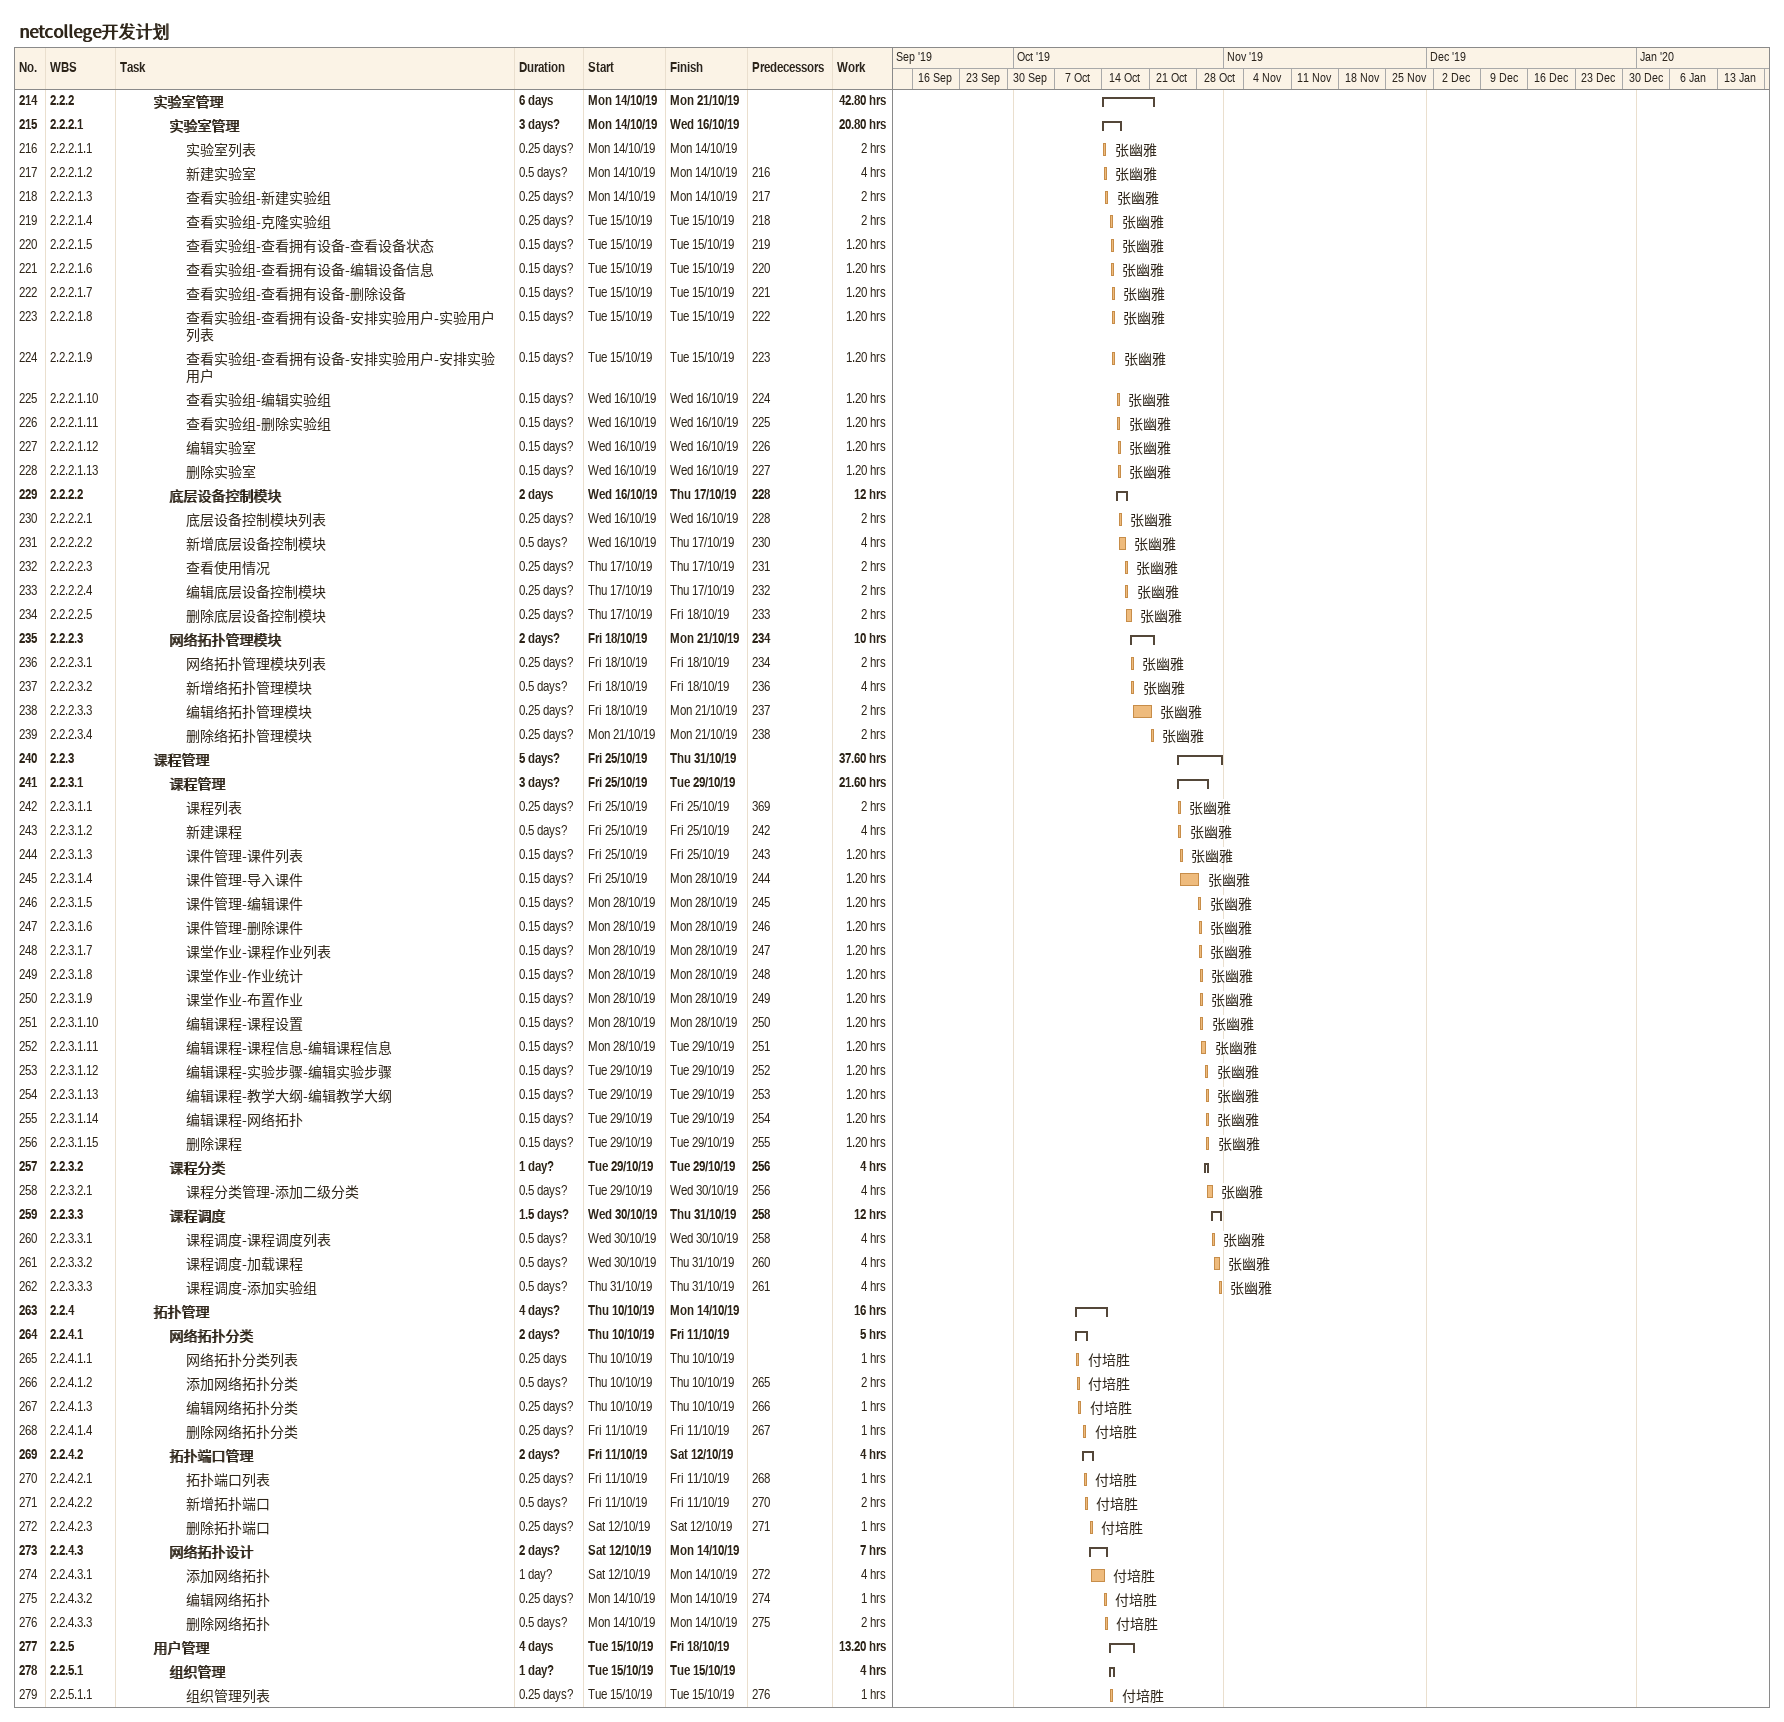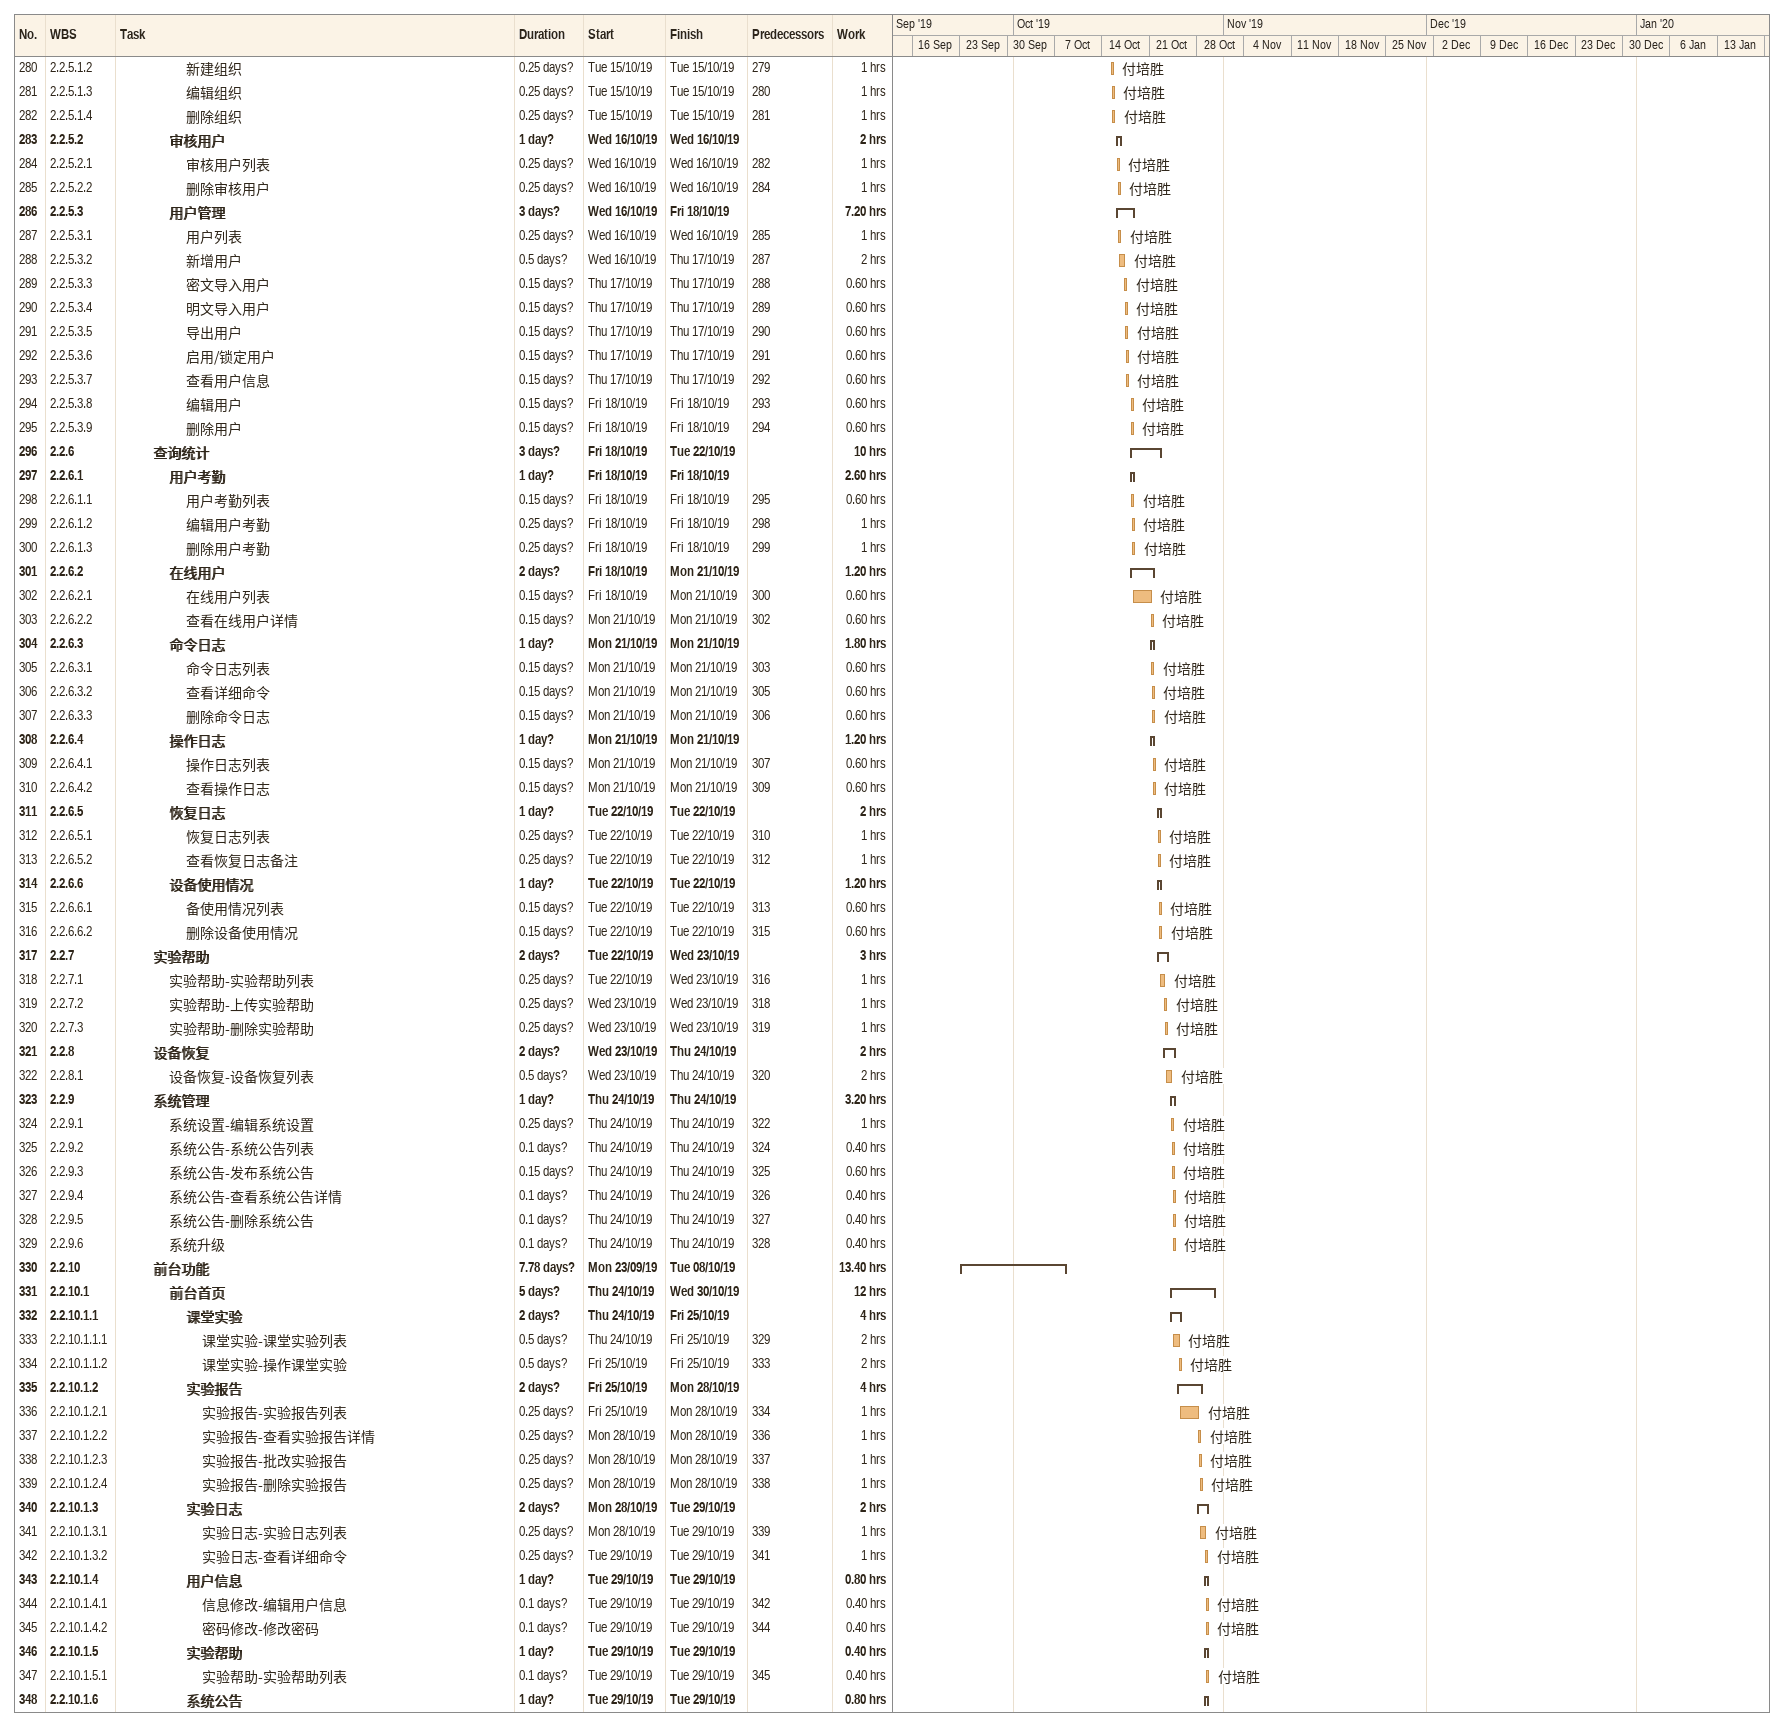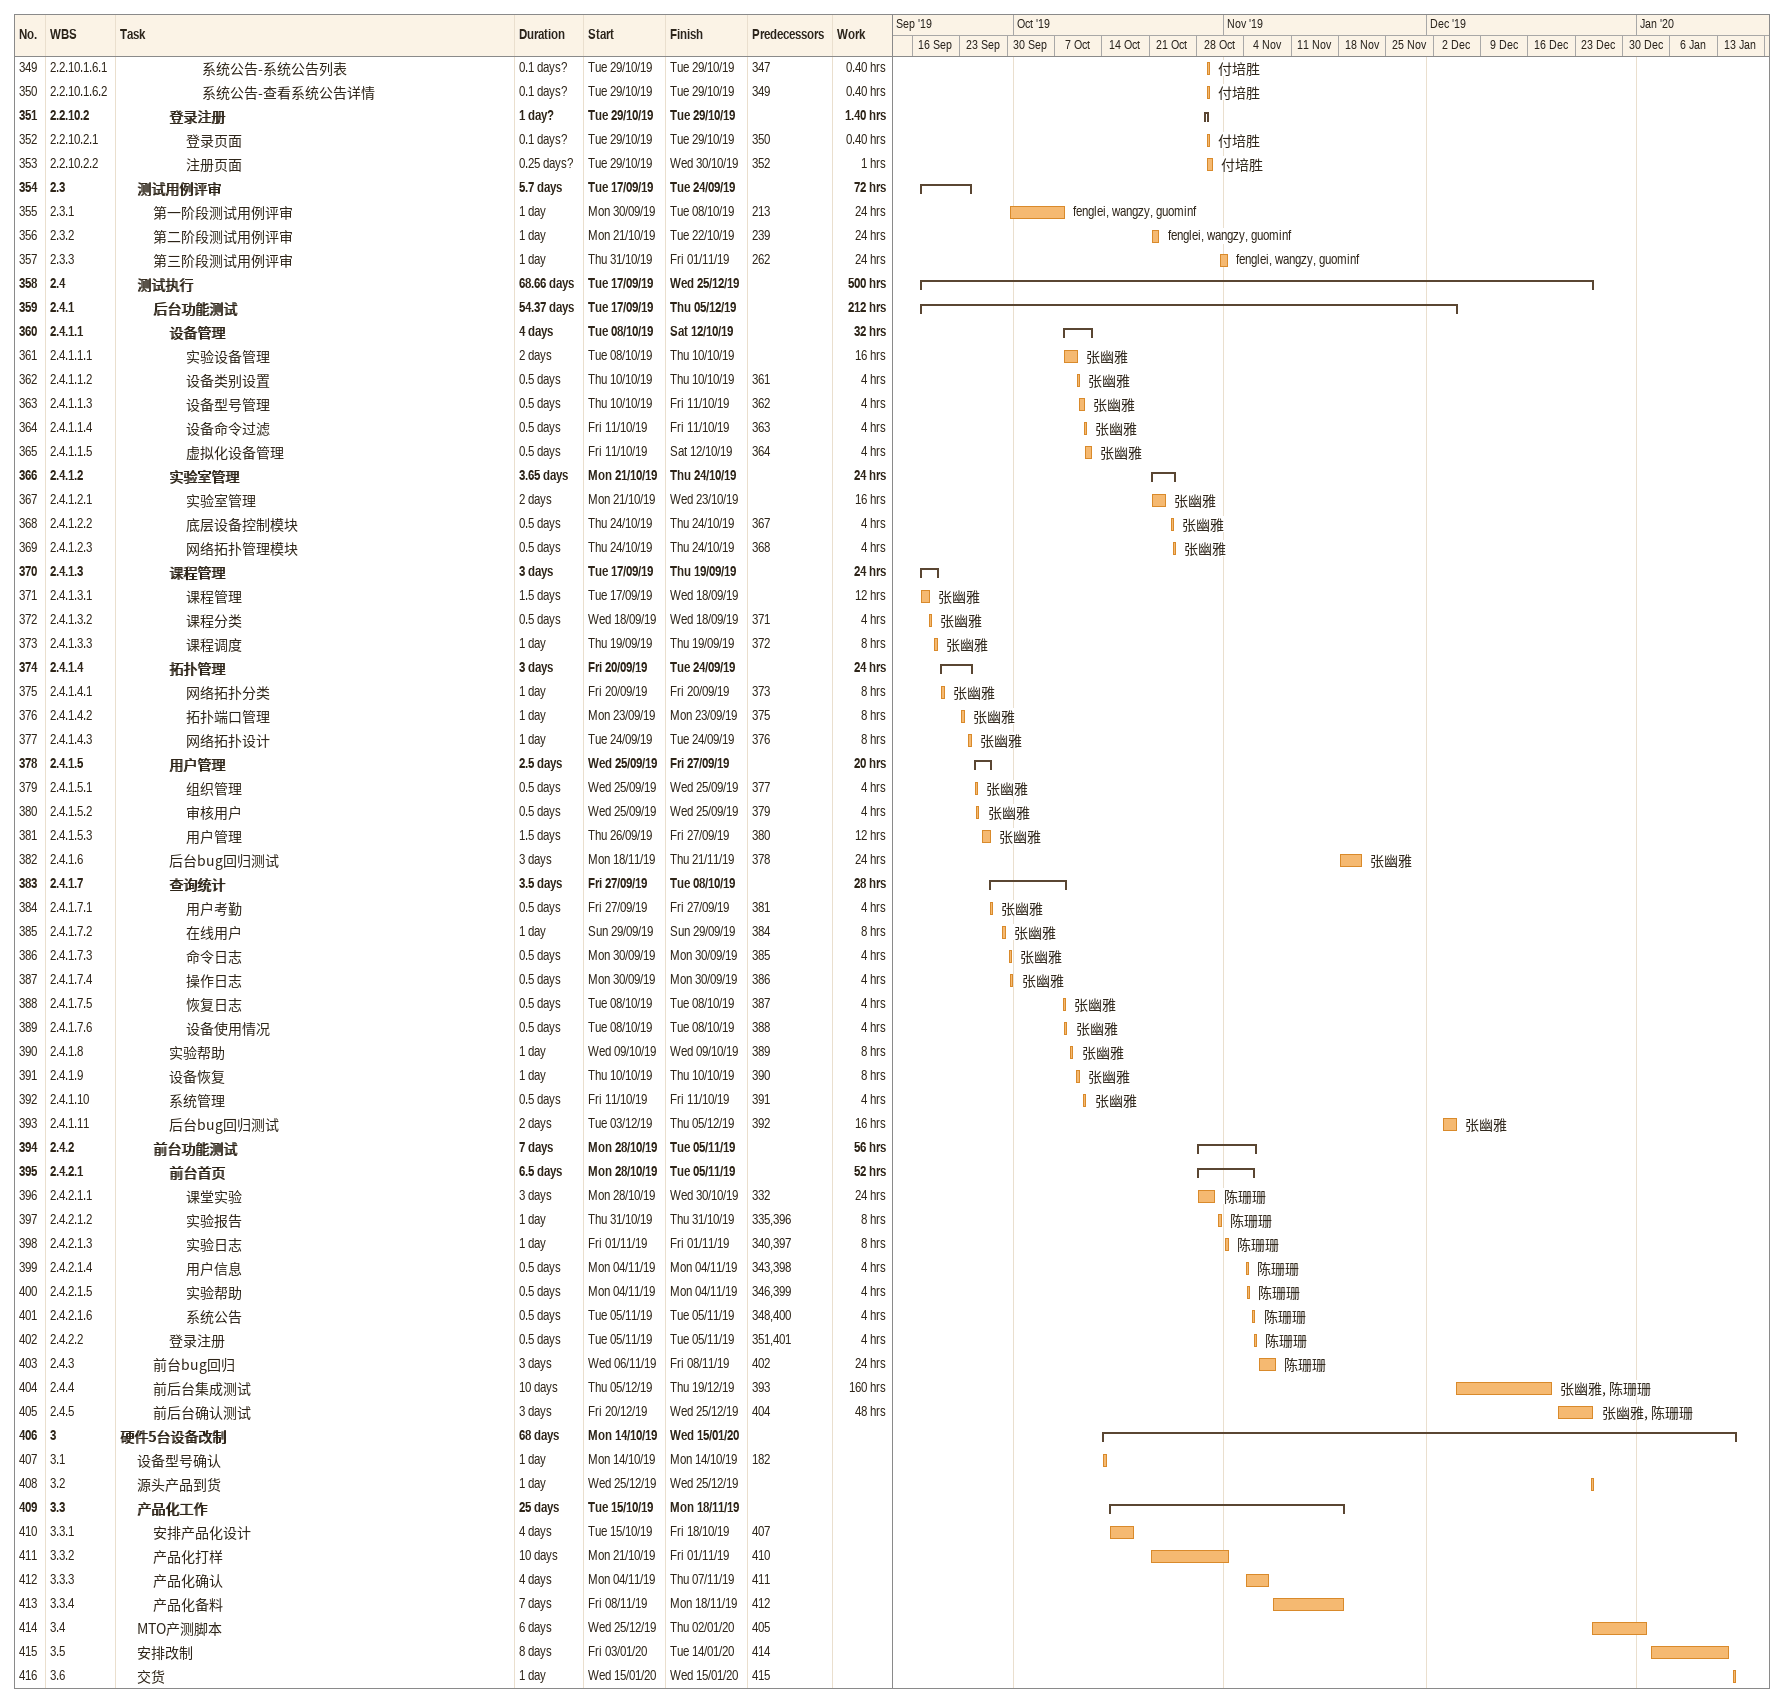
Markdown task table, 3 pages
netcollege开发计划

| ID | WBS | Task | Duration | Start | Finish | Predecessors | Resources | Work (h) |
|---|---|---|---|---|---|---|---|---|
| 214 | 2.2.2 | **实验室管理** | 6d | 2019-10-14 | 2019-10-21 |  |  | 42.80 |
| 215 | 2.2.2.1 | **实验室管理** | 3d? | 2019-10-14 | 2019-10-16 |  |  | 20.80 |
| 216 | 2.2.2.1.1 | 实验室列表 | 0.25d? | 2019-10-14 | 2019-10-14 |  | 张幽雅 | 2 |
| 217 | 2.2.2.1.2 | 新建实验室 | 0.5d? | 2019-10-14 | 2019-10-14 | 216 | 张幽雅 | 4 |
| 218 | 2.2.2.1.3 | 查看实验组-新建实验组 | 0.25d? | 2019-10-14 | 2019-10-14 | 217 | 张幽雅 | 2 |
| 219 | 2.2.2.1.4 | 查看实验组-克隆实验组 | 0.25d? | 2019-10-15 | 2019-10-15 | 218 | 张幽雅 | 2 |
| 220 | 2.2.2.1.5 | 查看实验组-查看拥有设备-查看设备状态 | 0.15d? | 2019-10-15 | 2019-10-15 | 219 | 张幽雅 | 1.20 |
| 221 | 2.2.2.1.6 | 查看实验组-查看拥有设备-编辑设备信息 | 0.15d? | 2019-10-15 | 2019-10-15 | 220 | 张幽雅 | 1.20 |
| 222 | 2.2.2.1.7 | 查看实验组-查看拥有设备-删除设备 | 0.15d? | 2019-10-15 | 2019-10-15 | 221 | 张幽雅 | 1.20 |
| 223 | 2.2.2.1.8 | 查看实验组-查看拥有设备-安排实验用户-实验用户列表 | 0.15d? | 2019-10-15 | 2019-10-15 | 222 | 张幽雅 | 1.20 |
| 224 | 2.2.2.1.9 | 查看实验组-查看拥有设备-安排实验用户-安排实验用户 | 0.15d? | 2019-10-15 | 2019-10-15 | 223 | 张幽雅 | 1.20 |
| 225 | 2.2.2.1.10 | 查看实验组-编辑实验组 | 0.15d? | 2019-10-16 | 2019-10-16 | 224 | 张幽雅 | 1.20 |
| 226 | 2.2.2.1.11 | 查看实验组-删除实验组 | 0.15d? | 2019-10-16 | 2019-10-16 | 225 | 张幽雅 | 1.20 |
| 227 | 2.2.2.1.12 | 编辑实验室 | 0.15d? | 2019-10-16 | 2019-10-16 | 226 | 张幽雅 | 1.20 |
| 228 | 2.2.2.1.13 | 删除实验室 | 0.15d? | 2019-10-16 | 2019-10-16 | 227 | 张幽雅 | 1.20 |
| 229 | 2.2.2.2 | **底层设备控制模块** | 2d | 2019-10-16 | 2019-10-17 | 228 |  | 12 |
| 230 | 2.2.2.2.1 | 底层设备控制模块列表 | 0.25d? | 2019-10-16 | 2019-10-16 | 228 | 张幽雅 | 2 |
| 231 | 2.2.2.2.2 | 新增底层设备控制模块 | 0.5d? | 2019-10-16 | 2019-10-17 | 230 | 张幽雅 | 4 |
| 232 | 2.2.2.2.3 | 查看使用情况 | 0.25d? | 2019-10-17 | 2019-10-17 | 231 | 张幽雅 | 2 |
| 233 | 2.2.2.2.4 | 编辑底层设备控制模块 | 0.25d? | 2019-10-17 | 2019-10-17 | 232 | 张幽雅 | 2 |
| 234 | 2.2.2.2.5 | 删除底层设备控制模块 | 0.25d? | 2019-10-17 | 2019-10-18 | 233 | 张幽雅 | 2 |
| 235 | 2.2.2.3 | **网络拓扑管理模块** | 2d? | 2019-10-18 | 2019-10-21 | 234 |  | 10 |
| 236 | 2.2.2.3.1 | 网络拓扑管理模块列表 | 0.25d? | 2019-10-18 | 2019-10-18 | 234 | 张幽雅 | 2 |
| 237 | 2.2.2.3.2 | 新增络拓扑管理模块 | 0.5d? | 2019-10-18 | 2019-10-18 | 236 | 张幽雅 | 4 |
| 238 | 2.2.2.3.3 | 编辑络拓扑管理模块 | 0.25d? | 2019-10-18 | 2019-10-21 | 237 | 张幽雅 | 2 |
| 239 | 2.2.2.3.4 | 删除络拓扑管理模块 | 0.25d? | 2019-10-21 | 2019-10-21 | 238 | 张幽雅 | 2 |
| 240 | 2.2.3 | **课程管理** | 5d? | 2019-10-25 | 2019-10-31 |  |  | 37.60 |
| 241 | 2.2.3.1 | **课程管理** | 3d? | 2019-10-25 | 2019-10-29 |  |  | 21.60 |
| 242 | 2.2.3.1.1 | 课程列表 | 0.25d? | 2019-10-25 | 2019-10-25 | 369 | 张幽雅 | 2 |
| 243 | 2.2.3.1.2 | 新建课程 | 0.5d? | 2019-10-25 | 2019-10-25 | 242 | 张幽雅 | 4 |
| 244 | 2.2.3.1.3 | 课件管理-课件列表 | 0.15d? | 2019-10-25 | 2019-10-25 | 243 | 张幽雅 | 1.20 |
| 245 | 2.2.3.1.4 | 课件管理-导入课件 | 0.15d? | 2019-10-25 | 2019-10-28 | 244 | 张幽雅 | 1.20 |
| 246 | 2.2.3.1.5 | 课件管理-编辑课件 | 0.15d? | 2019-10-28 | 2019-10-28 | 245 | 张幽雅 | 1.20 |
| 247 | 2.2.3.1.6 | 课件管理-删除课件 | 0.15d? | 2019-10-28 | 2019-10-28 | 246 | 张幽雅 | 1.20 |
| 248 | 2.2.3.1.7 | 课堂作业-课程作业列表 | 0.15d? | 2019-10-28 | 2019-10-28 | 247 | 张幽雅 | 1.20 |
| 249 | 2.2.3.1.8 | 课堂作业-作业统计 | 0.15d? | 2019-10-28 | 2019-10-28 | 248 | 张幽雅 | 1.20 |
| 250 | 2.2.3.1.9 | 课堂作业-布置作业 | 0.15d? | 2019-10-28 | 2019-10-28 | 249 | 张幽雅 | 1.20 |
| 251 | 2.2.3.1.10 | 编辑课程-课程设置 | 0.15d? | 2019-10-28 | 2019-10-28 | 250 | 张幽雅 | 1.20 |
| 252 | 2.2.3.1.11 | 编辑课程-课程信息-编辑课程信息 | 0.15d? | 2019-10-28 | 2019-10-29 | 251 | 张幽雅 | 1.20 |
| 253 | 2.2.3.1.12 | 编辑课程-实验步骤-编辑实验步骤 | 0.15d? | 2019-10-29 | 2019-10-29 | 252 | 张幽雅 | 1.20 |
| 254 | 2.2.3.1.13 | 编辑课程-教学大纲-编辑教学大纲 | 0.15d? | 2019-10-29 | 2019-10-29 | 253 | 张幽雅 | 1.20 |
| 255 | 2.2.3.1.14 | 编辑课程-网络拓扑 | 0.15d? | 2019-10-29 | 2019-10-29 | 254 | 张幽雅 | 1.20 |
| 256 | 2.2.3.1.15 | 删除课程 | 0.15d? | 2019-10-29 | 2019-10-29 | 255 | 张幽雅 | 1.20 |
| 257 | 2.2.3.2 | **课程分类** | 1d? | 2019-10-29 | 2019-10-29 | 256 |  | 4 |
| 258 | 2.2.3.2.1 | 课程分类管理-添加二级分类 | 0.5d? | 2019-10-29 | 2019-10-30 | 256 | 张幽雅 | 4 |
| 259 | 2.2.3.3 | **课程调度** | 1.5d? | 2019-10-30 | 2019-10-31 | 258 |  | 12 |
| 260 | 2.2.3.3.1 | 课程调度-课程调度列表 | 0.5d? | 2019-10-30 | 2019-10-30 | 258 | 张幽雅 | 4 |
| 261 | 2.2.3.3.2 | 课程调度-加载课程 | 0.5d? | 2019-10-30 | 2019-10-31 | 260 | 张幽雅 | 4 |
| 262 | 2.2.3.3.3 | 课程调度-添加实验组 | 0.5d? | 2019-10-31 | 2019-10-31 | 261 | 张幽雅 | 4 |
| 263 | 2.2.4 | **拓扑管理** | 4d? | 2019-10-10 | 2019-10-14 |  |  | 16 |
| 264 | 2.2.4.1 | **网络拓扑分类** | 2d? | 2019-10-10 | 2019-10-11 |  |  | 5 |
| 265 | 2.2.4.1.1 | 网络拓扑分类列表 | 0.25d | 2019-10-10 | 2019-10-10 |  | 付培胜 | 1 |
| 266 | 2.2.4.1.2 | 添加网络拓扑分类 | 0.5d? | 2019-10-10 | 2019-10-10 | 265 | 付培胜 | 2 |
| 267 | 2.2.4.1.3 | 编辑网络拓扑分类 | 0.25d? | 2019-10-10 | 2019-10-10 | 266 | 付培胜 | 1 |
| 268 | 2.2.4.1.4 | 删除网络拓扑分类 | 0.25d? | 2019-10-11 | 2019-10-11 | 267 | 付培胜 | 1 |
| 269 | 2.2.4.2 | **拓扑端口管理** | 2d? | 2019-10-11 | 2019-10-12 |  |  | 4 |
| 270 | 2.2.4.2.1 | 拓扑端口列表 | 0.25d? | 2019-10-11 | 2019-10-11 | 268 | 付培胜 | 1 |
| 271 | 2.2.4.2.2 | 新增拓扑端口 | 0.5d? | 2019-10-11 | 2019-10-11 | 270 | 付培胜 | 2 |
| 272 | 2.2.4.2.3 | 删除拓扑端口 | 0.25d? | 2019-10-12 | 2019-10-12 | 271 | 付培胜 | 1 |
| 273 | 2.2.4.3 | **网络拓扑设计** | 2d? | 2019-10-12 | 2019-10-14 |  |  | 7 |
| 274 | 2.2.4.3.1 | 添加网络拓扑 | 1d? | 2019-10-12 | 2019-10-14 | 272 | 付培胜 | 4 |
| 275 | 2.2.4.3.2 | 编辑网络拓扑 | 0.25d? | 2019-10-14 | 2019-10-14 | 274 | 付培胜 | 1 |
| 276 | 2.2.4.3.3 | 删除网络拓扑 | 0.5d? | 2019-10-14 | 2019-10-14 | 275 | 付培胜 | 2 |
| 277 | 2.2.5 | **用户管理** | 4d | 2019-10-15 | 2019-10-18 |  |  | 13.20 |
| 278 | 2.2.5.1 | **组织管理** | 1d? | 2019-10-15 | 2019-10-15 |  |  | 4 |
| 279 | 2.2.5.1.1 | 组织管理列表 | 0.25d? | 2019-10-15 | 2019-10-15 | 276 | 付培胜 | 1 |
| 280 | 2.2.5.1.2 | 新建组织 | 0.25d? | 2019-10-15 | 2019-10-15 | 279 | 付培胜 | 1 |
| 281 | 2.2.5.1.3 | 编辑组织 | 0.25d? | 2019-10-15 | 2019-10-15 | 280 | 付培胜 | 1 |
| 282 | 2.2.5.1.4 | 删除组织 | 0.25d? | 2019-10-15 | 2019-10-15 | 281 | 付培胜 | 1 |
| 283 | 2.2.5.2 | **审核用户** | 1d? | 2019-10-16 | 2019-10-16 |  |  | 2 |
| 284 | 2.2.5.2.1 | 审核用户列表 | 0.25d? | 2019-10-16 | 2019-10-16 | 282 | 付培胜 | 1 |
| 285 | 2.2.5.2.2 | 删除审核用户 | 0.25d? | 2019-10-16 | 2019-10-16 | 284 | 付培胜 | 1 |
| 286 | 2.2.5.3 | **用户管理** | 3d? | 2019-10-16 | 2019-10-18 |  |  | 7.20 |
| 287 | 2.2.5.3.1 | 用户列表 | 0.25d? | 2019-10-16 | 2019-10-16 | 285 | 付培胜 | 1 |
| 288 | 2.2.5.3.2 | 新增用户 | 0.5d? | 2019-10-16 | 2019-10-17 | 287 | 付培胜 | 2 |
| 289 | 2.2.5.3.3 | 密文导入用户 | 0.15d? | 2019-10-17 | 2019-10-17 | 288 | 付培胜 | 0.60 |
| 290 | 2.2.5.3.4 | 明文导入用户 | 0.15d? | 2019-10-17 | 2019-10-17 | 289 | 付培胜 | 0.60 |
| 291 | 2.2.5.3.5 | 导出用户 | 0.15d? | 2019-10-17 | 2019-10-17 | 290 | 付培胜 | 0.60 |
| 292 | 2.2.5.3.6 | 启用/锁定用户 | 0.15d? | 2019-10-17 | 2019-10-17 | 291 | 付培胜 | 0.60 |
| 293 | 2.2.5.3.7 | 查看用户信息 | 0.15d? | 2019-10-17 | 2019-10-17 | 292 | 付培胜 | 0.60 |
| 294 | 2.2.5.3.8 | 编辑用户 | 0.15d? | 2019-10-18 | 2019-10-18 | 293 | 付培胜 | 0.60 |
| 295 | 2.2.5.3.9 | 删除用户 | 0.15d? | 2019-10-18 | 2019-10-18 | 294 | 付培胜 | 0.60 |
| 296 | 2.2.6 | **查询统计** | 3d? | 2019-10-18 | 2019-10-22 |  |  | 10 |
| 297 | 2.2.6.1 | **用户考勤** | 1d? | 2019-10-18 | 2019-10-18 |  |  | 2.60 |
| 298 | 2.2.6.1.1 | 用户考勤列表 | 0.15d? | 2019-10-18 | 2019-10-18 | 295 | 付培胜 | 0.60 |
| 299 | 2.2.6.1.2 | 编辑用户考勤 | 0.25d? | 2019-10-18 | 2019-10-18 | 298 | 付培胜 | 1 |
| 300 | 2.2.6.1.3 | 删除用户考勤 | 0.25d? | 2019-10-18 | 2019-10-18 | 299 | 付培胜 | 1 |
| 301 | 2.2.6.2 | **在线用户** | 2d? | 2019-10-18 | 2019-10-21 |  |  | 1.20 |
| 302 | 2.2.6.2.1 | 在线用户列表 | 0.15d? | 2019-10-18 | 2019-10-21 | 300 | 付培胜 | 0.60 |
| 303 | 2.2.6.2.2 | 查看在线用户详情 | 0.15d? | 2019-10-21 | 2019-10-21 | 302 | 付培胜 | 0.60 |
| 304 | 2.2.6.3 | **命令日志** | 1d? | 2019-10-21 | 2019-10-21 |  |  | 1.80 |
| 305 | 2.2.6.3.1 | 命令日志列表 | 0.15d? | 2019-10-21 | 2019-10-21 | 303 | 付培胜 | 0.60 |
| 306 | 2.2.6.3.2 | 查看详细命令 | 0.15d? | 2019-10-21 | 2019-10-21 | 305 | 付培胜 | 0.60 |
| 307 | 2.2.6.3.3 | 删除命令日志 | 0.15d? | 2019-10-21 | 2019-10-21 | 306 | 付培胜 | 0.60 |
| 308 | 2.2.6.4 | **操作日志** | 1d? | 2019-10-21 | 2019-10-21 |  |  | 1.20 |
| 309 | 2.2.6.4.1 | 操作日志列表 | 0.15d? | 2019-10-21 | 2019-10-21 | 307 | 付培胜 | 0.60 |
| 310 | 2.2.6.4.2 | 查看操作日志 | 0.15d? | 2019-10-21 | 2019-10-21 | 309 | 付培胜 | 0.60 |
| 311 | 2.2.6.5 | **恢复日志** | 1d? | 2019-10-22 | 2019-10-22 |  |  | 2 |
| 312 | 2.2.6.5.1 | 恢复日志列表 | 0.25d? | 2019-10-22 | 2019-10-22 | 310 | 付培胜 | 1 |
| 313 | 2.2.6.5.2 | 查看恢复日志备注 | 0.25d? | 2019-10-22 | 2019-10-22 | 312 | 付培胜 | 1 |
| 314 | 2.2.6.6 | **设备使用情况** | 1d? | 2019-10-22 | 2019-10-22 |  |  | 1.20 |
| 315 | 2.2.6.6.1 | 备使用情况列表 | 0.15d? | 2019-10-22 | 2019-10-22 | 313 | 付培胜 | 0.60 |
| 316 | 2.2.6.6.2 | 删除设备使用情况 | 0.15d? | 2019-10-22 | 2019-10-22 | 315 | 付培胜 | 0.60 |
| 317 | 2.2.7 | **实验帮助** | 2d? | 2019-10-22 | 2019-10-23 |  |  | 3 |
| 318 | 2.2.7.1 | 实验帮助-实验帮助列表 | 0.25d? | 2019-10-22 | 2019-10-23 | 316 | 付培胜 | 1 |
| 319 | 2.2.7.2 | 实验帮助-上传实验帮助 | 0.25d? | 2019-10-23 | 2019-10-23 | 318 | 付培胜 | 1 |
| 320 | 2.2.7.3 | 实验帮助-删除实验帮助 | 0.25d? | 2019-10-23 | 2019-10-23 | 319 | 付培胜 | 1 |
| 321 | 2.2.8 | **设备恢复** | 2d? | 2019-10-23 | 2019-10-24 |  |  | 2 |
| 322 | 2.2.8.1 | 设备恢复-设备恢复列表 | 0.5d? | 2019-10-23 | 2019-10-24 | 320 | 付培胜 | 2 |
| 323 | 2.2.9 | **系统管理** | 1d? | 2019-10-24 | 2019-10-24 |  |  | 3.20 |
| 324 | 2.2.9.1 | 系统设置-编辑系统设置 | 0.25d? | 2019-10-24 | 2019-10-24 | 322 | 付培胜 | 1 |
| 325 | 2.2.9.2 | 系统公告-系统公告列表 | 0.1d? | 2019-10-24 | 2019-10-24 | 324 | 付培胜 | 0.40 |
| 326 | 2.2.9.3 | 系统公告-发布系统公告 | 0.15d? | 2019-10-24 | 2019-10-24 | 325 | 付培胜 | 0.60 |
| 327 | 2.2.9.4 | 系统公告-查看系统公告详情 | 0.1d? | 2019-10-24 | 2019-10-24 | 326 | 付培胜 | 0.40 |
| 328 | 2.2.9.5 | 系统公告-删除系统公告 | 0.1d? | 2019-10-24 | 2019-10-24 | 327 | 付培胜 | 0.40 |
| 329 | 2.2.9.6 | 系统升级 | 0.1d? | 2019-10-24 | 2019-10-24 | 328 | 付培胜 | 0.40 |
| 330 | 2.2.10 | **前台功能** | 7.78d? | 2019-09-23 | 2019-10-08 |  |  | 13.40 |
| 331 | 2.2.10.1 | **前台首页** | 5d? | 2019-10-24 | 2019-10-30 |  |  | 12 |
| 332 | 2.2.10.1.1 | **课堂实验** | 2d? | 2019-10-24 | 2019-10-25 |  |  | 4 |
| 333 | 2.2.10.1.1.1 | 课堂实验-课堂实验列表 | 0.5d? | 2019-10-24 | 2019-10-25 | 329 | 付培胜 | 2 |
| 334 | 2.2.10.1.1.2 | 课堂实验-操作课堂实验 | 0.5d? | 2019-10-25 | 2019-10-25 | 333 | 付培胜 | 2 |
| 335 | 2.2.10.1.2 | **实验报告** | 2d? | 2019-10-25 | 2019-10-28 |  |  | 4 |
| 336 | 2.2.10.1.2.1 | 实验报告-实验报告列表 | 0.25d? | 2019-10-25 | 2019-10-28 | 334 | 付培胜 | 1 |
| 337 | 2.2.10.1.2.2 | 实验报告-查看实验报告详情 | 0.25d? | 2019-10-28 | 2019-10-28 | 336 | 付培胜 | 1 |
| 338 | 2.2.10.1.2.3 | 实验报告-批改实验报告 | 0.25d? | 2019-10-28 | 2019-10-28 | 337 | 付培胜 | 1 |
| 339 | 2.2.10.1.2.4 | 实验报告-删除实验报告 | 0.25d? | 2019-10-28 | 2019-10-28 | 338 | 付培胜 | 1 |
| 340 | 2.2.10.1.3 | **实验日志** | 2d? | 2019-10-28 | 2019-10-29 |  |  | 2 |
| 341 | 2.2.10.1.3.1 | 实验日志-实验日志列表 | 0.25d? | 2019-10-28 | 2019-10-29 | 339 | 付培胜 | 1 |
| 342 | 2.2.10.1.3.2 | 实验日志-查看详细命令 | 0.25d? | 2019-10-29 | 2019-10-29 | 341 | 付培胜 | 1 |
| 343 | 2.2.10.1.4 | **用户信息** | 1d? | 2019-10-29 | 2019-10-29 |  |  | 0.80 |
| 344 | 2.2.10.1.4.1 | 信息修改-编辑用户信息 | 0.1d? | 2019-10-29 | 2019-10-29 | 342 | 付培胜 | 0.40 |
| 345 | 2.2.10.1.4.2 | 密码修改-修改密码 | 0.1d? | 2019-10-29 | 2019-10-29 | 344 | 付培胜 | 0.40 |
| 346 | 2.2.10.1.5 | **实验帮助** | 1d? | 2019-10-29 | 2019-10-29 |  |  | 0.40 |
| 347 | 2.2.10.1.5.1 | 实验帮助-实验帮助列表 | 0.1d? | 2019-10-29 | 2019-10-29 | 345 | 付培胜 | 0.40 |
| 348 | 2.2.10.1.6 | **系统公告** | 1d? | 2019-10-29 | 2019-10-29 |  |  | 0.80 |
| 349 | 2.2.10.1.6.1 | 系统公告-系统公告列表 | 0.1d? | 2019-10-29 | 2019-10-29 | 347 | 付培胜 | 0.40 |
| 350 | 2.2.10.1.6.2 | 系统公告-查看系统公告详情 | 0.1d? | 2019-10-29 | 2019-10-29 | 349 | 付培胜 | 0.40 |
| 351 | 2.2.10.2 | **登录注册** | 1d? | 2019-10-29 | 2019-10-29 |  |  | 1.40 |
| 352 | 2.2.10.2.1 | 登录页面 | 0.1d? | 2019-10-29 | 2019-10-29 | 350 | 付培胜 | 0.40 |
| 353 | 2.2.10.2.2 | 注册页面 | 0.25d? | 2019-10-29 | 2019-10-30 | 352 | 付培胜 | 1 |
| 354 | 2.3 | **测试用例评审** | 5.7d | 2019-09-17 | 2019-09-24 |  |  | 72 |
| 355 | 2.3.1 | 第一阶段测试用例评审 | 1d | 2019-09-30 | 2019-10-08 | 213 | fenglei, wangzy, guominf | 24 |
| 356 | 2.3.2 | 第二阶段测试用例评审 | 1d | 2019-10-21 | 2019-10-22 | 239 | fenglei, wangzy, guominf | 24 |
| 357 | 2.3.3 | 第三阶段测试用例评审 | 1d | 2019-10-31 | 2019-11-01 | 262 | fenglei, wangzy, guominf | 24 |
| 358 | 2.4 | **测试执行** | 68.66d | 2019-09-17 | 2019-12-25 |  |  | 500 |
| 359 | 2.4.1 | **后台功能测试** | 54.37d | 2019-09-17 | 2019-12-05 |  |  | 212 |
| 360 | 2.4.1.1 | **设备管理** | 4d | 2019-10-08 | 2019-10-12 |  |  | 32 |
| 361 | 2.4.1.1.1 | 实验设备管理 | 2d | 2019-10-08 | 2019-10-10 |  | 张幽雅 | 16 |
| 362 | 2.4.1.1.2 | 设备类别设置 | 0.5d | 2019-10-10 | 2019-10-10 | 361 | 张幽雅 | 4 |
| 363 | 2.4.1.1.3 | 设备型号管理 | 0.5d | 2019-10-10 | 2019-10-11 | 362 | 张幽雅 | 4 |
| 364 | 2.4.1.1.4 | 设备命令过滤 | 0.5d | 2019-10-11 | 2019-10-11 | 363 | 张幽雅 | 4 |
| 365 | 2.4.1.1.5 | 虚拟化设备管理 | 0.5d | 2019-10-11 | 2019-10-12 | 364 | 张幽雅 | 4 |
| 366 | 2.4.1.2 | **实验室管理** | 3.65d | 2019-10-21 | 2019-10-24 |  |  | 24 |
| 367 | 2.4.1.2.1 | 实验室管理 | 2d | 2019-10-21 | 2019-10-23 |  | 张幽雅 | 16 |
| 368 | 2.4.1.2.2 | 底层设备控制模块 | 0.5d | 2019-10-24 | 2019-10-24 | 367 | 张幽雅 | 4 |
| 369 | 2.4.1.2.3 | 网络拓扑管理模块 | 0.5d | 2019-10-24 | 2019-10-24 | 368 | 张幽雅 | 4 |
| 370 | 2.4.1.3 | **课程管理** | 3d | 2019-09-17 | 2019-09-19 |  |  | 24 |
| 371 | 2.4.1.3.1 | 课程管理 | 1.5d | 2019-09-17 | 2019-09-18 |  | 张幽雅 | 12 |
| 372 | 2.4.1.3.2 | 课程分类 | 0.5d | 2019-09-18 | 2019-09-18 | 371 | 张幽雅 | 4 |
| 373 | 2.4.1.3.3 | 课程调度 | 1d | 2019-09-19 | 2019-09-19 | 372 | 张幽雅 | 8 |
| 374 | 2.4.1.4 | **拓扑管理** | 3d | 2019-09-20 | 2019-09-24 |  |  | 24 |
| 375 | 2.4.1.4.1 | 网络拓扑分类 | 1d | 2019-09-20 | 2019-09-20 | 373 | 张幽雅 | 8 |
| 376 | 2.4.1.4.2 | 拓扑端口管理 | 1d | 2019-09-23 | 2019-09-23 | 375 | 张幽雅 | 8 |
| 377 | 2.4.1.4.3 | 网络拓扑设计 | 1d | 2019-09-24 | 2019-09-24 | 376 | 张幽雅 | 8 |
| 378 | 2.4.1.5 | **用户管理** | 2.5d | 2019-09-25 | 2019-09-27 |  |  | 20 |
| 379 | 2.4.1.5.1 | 组织管理 | 0.5d | 2019-09-25 | 2019-09-25 | 377 | 张幽雅 | 4 |
| 380 | 2.4.1.5.2 | 审核用户 | 0.5d | 2019-09-25 | 2019-09-25 | 379 | 张幽雅 | 4 |
| 381 | 2.4.1.5.3 | 用户管理 | 1.5d | 2019-09-26 | 2019-09-27 | 380 | 张幽雅 | 12 |
| 382 | 2.4.1.6 | 后台bug回归测试 | 3d | 2019-11-18 | 2019-11-21 | 378 | 张幽雅 | 24 |
| 383 | 2.4.1.7 | **查询统计** | 3.5d | 2019-09-27 | 2019-10-08 |  |  | 28 |
| 384 | 2.4.1.7.1 | 用户考勤 | 0.5d | 2019-09-27 | 2019-09-27 | 381 | 张幽雅 | 4 |
| 385 | 2.4.1.7.2 | 在线用户 | 1d | 2019-09-29 | 2019-09-29 | 384 | 张幽雅 | 8 |
| 386 | 2.4.1.7.3 | 命令日志 | 0.5d | 2019-09-30 | 2019-09-30 | 385 | 张幽雅 | 4 |
| 387 | 2.4.1.7.4 | 操作日志 | 0.5d | 2019-09-30 | 2019-09-30 | 386 | 张幽雅 | 4 |
| 388 | 2.4.1.7.5 | 恢复日志 | 0.5d | 2019-10-08 | 2019-10-08 | 387 | 张幽雅 | 4 |
| 389 | 2.4.1.7.6 | 设备使用情况 | 0.5d | 2019-10-08 | 2019-10-08 | 388 | 张幽雅 | 4 |
| 390 | 2.4.1.8 | 实验帮助 | 1d | 2019-10-09 | 2019-10-09 | 389 | 张幽雅 | 8 |
| 391 | 2.4.1.9 | 设备恢复 | 1d | 2019-10-10 | 2019-10-10 | 390 | 张幽雅 | 8 |
| 392 | 2.4.1.10 | 系统管理 | 0.5d | 2019-10-11 | 2019-10-11 | 391 | 张幽雅 | 4 |
| 393 | 2.4.1.11 | 后台bug回归测试 | 2d | 2019-12-03 | 2019-12-05 | 392 | 张幽雅 | 16 |
| 394 | 2.4.2 | **前台功能测试** | 7d | 2019-10-28 | 2019-11-05 |  |  | 56 |
| 395 | 2.4.2.1 | **前台首页** | 6.5d | 2019-10-28 | 2019-11-05 |  |  | 52 |
| 396 | 2.4.2.1.1 | 课堂实验 | 3d | 2019-10-28 | 2019-10-30 | 332 | 陈珊珊 | 24 |
| 397 | 2.4.2.1.2 | 实验报告 | 1d | 2019-10-31 | 2019-10-31 | 335, 396 | 陈珊珊 | 8 |
| 398 | 2.4.2.1.3 | 实验日志 | 1d | 2019-11-01 | 2019-11-01 | 340, 397 | 陈珊珊 | 8 |
| 399 | 2.4.2.1.4 | 用户信息 | 0.5d | 2019-11-04 | 2019-11-04 | 343, 398 | 陈珊珊 | 4 |
| 400 | 2.4.2.1.5 | 实验帮助 | 0.5d | 2019-11-04 | 2019-11-04 | 346, 399 | 陈珊珊 | 4 |
| 401 | 2.4.2.1.6 | 系统公告 | 0.5d | 2019-11-05 | 2019-11-05 | 348, 400 | 陈珊珊 | 4 |
| 402 | 2.4.2.2 | 登录注册 | 0.5d | 2019-11-05 | 2019-11-05 | 351, 401 | 陈珊珊 | 4 |
| 403 | 2.4.3 | 前台bug回归 | 3d | 2019-11-06 | 2019-11-08 | 402 | 陈珊珊 | 24 |
| 404 | 2.4.4 | 前后台集成测试 | 10d | 2019-12-05 | 2019-12-19 | 393 | 张幽雅, 陈珊珊 | 160 |
| 405 | 2.4.5 | 前后台确认测试 | 3d | 2019-12-20 | 2019-12-25 | 404 | 张幽雅, 陈珊珊 | 48 |
| 406 | 3 | **硬件5台设备改制** | 68d | 2019-10-14 | 2020-01-15 |  |  |  |
| 407 | 3.1 | 设备型号确认 | 1d | 2019-10-14 | 2019-10-14 | 182 |  |  |
| 408 | 3.2 | 源头产品到货 | 1d | 2019-12-25 | 2019-12-25 |  |  |  |
| 409 | 3.3 | **产品化工作** | 25d | 2019-10-15 | 2019-11-18 |  |  |  |
| 410 | 3.3.1 | 安排产品化设计 | 4d | 2019-10-15 | 2019-10-18 | 407 |  |  |
| 411 | 3.3.2 | 产品化打样 | 10d | 2019-10-21 | 2019-11-01 | 410 |  |  |
| 412 | 3.3.3 | 产品化确认 | 4d | 2019-11-04 | 2019-11-07 | 411 |  |  |
| 413 | 3.3.4 | 产品化备料 | 7d | 2019-11-08 | 2019-11-18 | 412 |  |  |
| 414 | 3.4 | MTO产测脚本 | 6d | 2019-12-25 | 2020-01-02 | 405 |  |  |
| 415 | 3.5 | 安排改制 | 8d | 2020-01-03 | 2020-01-14 | 414 |  |  |
| 416 | 3.6 | 交货 | 1d | 2020-01-15 | 2020-01-15 | 415 |  |  |
